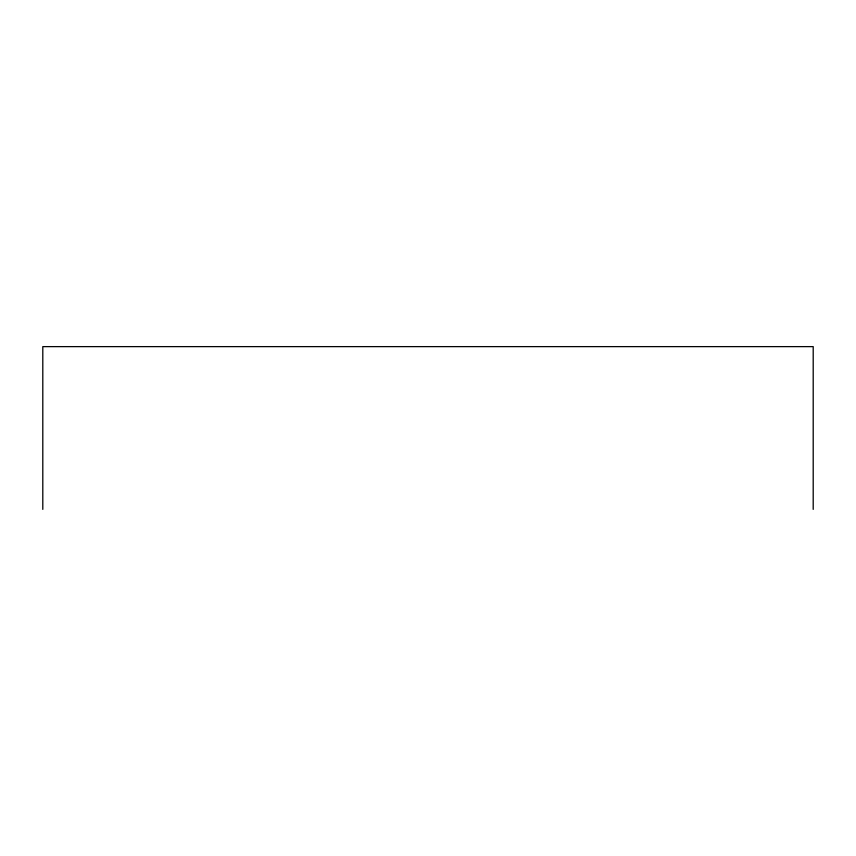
<?xml version="1.0" encoding="UTF-8"?>
<svg xmlns="http://www.w3.org/2000/svg" width="856" height="856" viewBox="0 0 856 856"><rect width="100%" height="100%" fill="white"/><g stroke="black" fill="none" stroke-linecap="round" stroke-linejoin="round"><path stroke-width="1.28" d="M813.2 509.374L813.2 346.627L42.8 346.627L42.8 509.374"/></g></svg>
